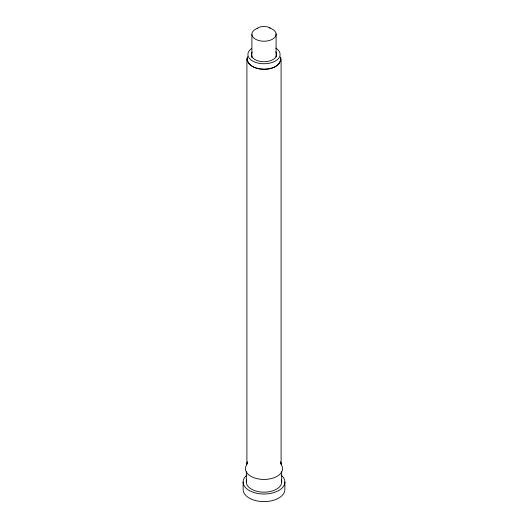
<?xml version="1.0" encoding="UTF-8"?>
<svg xmlns="http://www.w3.org/2000/svg" width="528" height="528" viewBox="0 0 528 528"><rect width="100%" height="100%" fill="white"/><g stroke="black" fill="none" stroke-linecap="round" stroke-linejoin="round"><path stroke-width="0.79" d="M247.335 462.389L246.899 464.31L246.899 59.189L247.447 56.78C244.715 73.379 283.028 73.451 280.632 56.892M280.711 57.493C281.695 72.666 249.361 72.877 246.899 59.189M247.48 461.756L246.081 465.953A18.553 10.712 0 0 0 264 479.437A18.553 10.712 0 0 0 281.919 465.953L280.52 461.756M257.149 28.301C261.103 25.938 266.079 25.865 270.171 27.905M280.665 462.389L281.101 464.31L281.101 59.189M284.869 481.978L284.869 489.548A20.869 12.052 0 0 1 264 501.6A20.869 12.052 0 0 1 243.131 489.548L243.131 481.978M281.681 471.841L281.681 481.978M276.098 33.865L276.098 56.925M251.902 34.591L251.902 57.658M246.319 471.841L246.319 481.978M281.338 479.985A17.681 10.21 0 0 1 264 492.188A17.681 10.21 0 0 1 246.662 479.985M281.101 475.068A20.869 12.052 0 0 1 277.873 490.981A20.869 12.052 0 0 1 250.127 490.981A20.869 12.052 0 0 1 246.899 475.068M275.774 51.85A12.606 7.28 0 0 1 264.211 61.736A12.606 7.28 0 0 1 252.08 52.081M275.682 48.061A16.097 9.293 0 0 1 275.576 60.918A16.097 9.293 0 0 1 253.328 61.413A16.097 9.293 0 0 1 251.493 48.609M269.504 27.997A12.118 6.996 0 0 1 273.676 38.438A12.118 6.996 0 0 1 255.136 38.999A12.118 6.996 0 0 1 257.407 28.36"/></g></svg>
